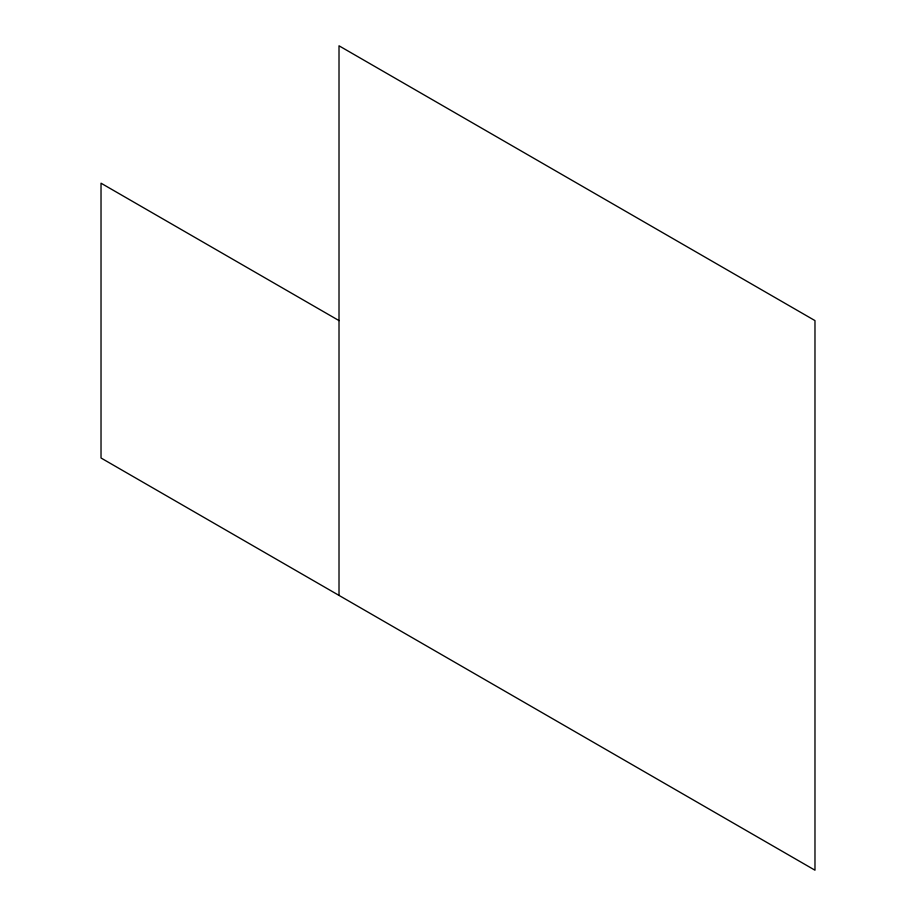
<?xml version="1.0" encoding="UTF-8"?>
<svg xmlns="http://www.w3.org/2000/svg" width="916" height="916" viewBox="0 0 916 916"><rect width="100%" height="100%" fill="white"/><g stroke="black" fill="none" stroke-linecap="round" stroke-linejoin="round"><path stroke-width="1.37" d="M339.012 320.6L101.023 183.2L101.023 458L814.977 870.2L814.977 320.6L339.012 45.8L339.012 595.4"/></g></svg>
